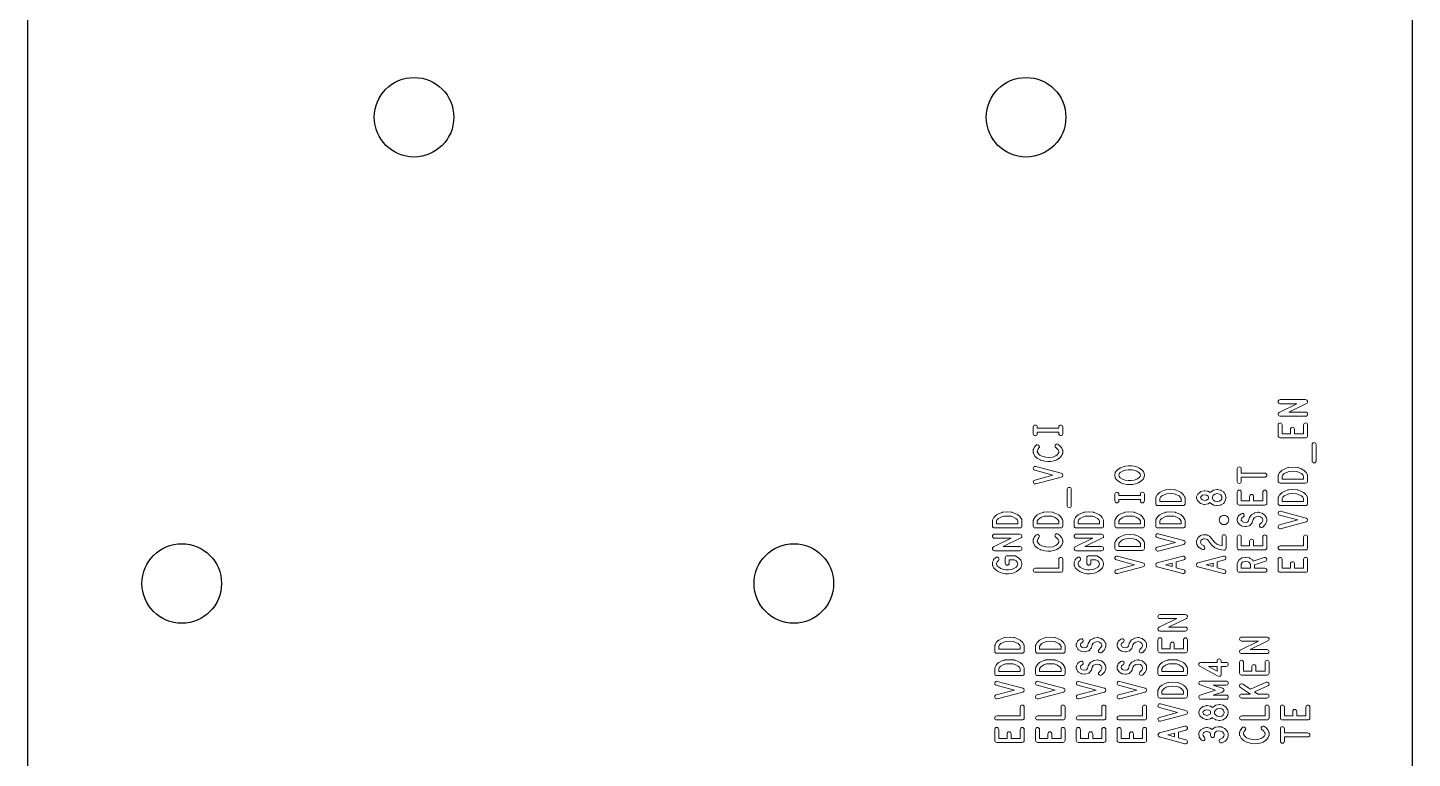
# Model space of a CAD drawing. Extents: x 4328 to 4769, y 264 to 576.
# Drawn here: x 4491 to 4525.48, y 352.28 to 370.47 of the extents above; entities that cross this region are included whole.
import ezdxf

# ---------------------------------------------------------------- set-up
doc = ezdxf.new("R2010")
doc.units = 0
doc.layers.get('0').update_dxf_attribs({"lineweight": 5})
doc.layers.add('gbr-outline-dxf_layer1', color=2, linetype='Continuous')

msp = doc.modelspace()

# ---------------------------------------------------------------- linework, layer by layer
for p, q in [((4522.402, 360.899), (4522.844, 361.115)), ((4515.29, 357.551), (4515.732, 357.767)), ((4517.322, 357.551), (4517.764, 357.767)), ((4519.333, 357.099), (4519.502, 357.144)), ((4519.502, 357.054), (4519.333, 357.099)), ((4519.502, 357.144), (4519.502, 357.054)), ((4520.349, 357.099), (4520.518, 357.144)), ((4520.518, 357.054), (4520.349, 357.099)), ((4520.518, 357.144), (4520.518, 357.054)), ((4519.411, 355.549), (4519.852, 355.765)), ((4521.443, 354.991), (4521.884, 355.207)), ((4520.616, 354.454), (4520.406, 354.57)), ((4521.547, 353.939), (4521.882, 354.084)), ((4519.389, 352.865), (4519.558, 352.91)), ((4519.558, 352.82), (4519.389, 352.865)), ((4519.558, 352.91), (4519.558, 352.82))]:
    msp.add_line(p, q)
at = {"linetype": 'Continuous'}
for points in [[(4522.844, 361.115, 0.795533), (4522.822, 361.21), (4522.187, 361.21, 1), (4522.187, 361.11), (4522.606, 361.11)], [(4522.606, 361.11), (4522.165, 360.894, 0.795533), (4522.187, 360.799), (4522.822, 360.799, 1), (4522.822, 360.899), (4522.402, 360.899)], [(4516.739, 359.282, 0.768519), (4516.739, 359.379), (4516.104, 359.548, 1), (4516.078, 359.452), (4516.532, 359.331)], [(4516.532, 359.331), (4516.078, 359.21, 1), (4516.104, 359.113), (4516.739, 359.282)], [(4522.835, 358.167, 0.768519), (4522.835, 358.263), (4522.2, 358.432, 1), (4522.174, 358.336), (4522.628, 358.215)], [(4522.628, 358.215), (4522.174, 358.094, 1), (4522.2, 357.997), (4522.835, 358.167)], [(4515.732, 357.767, 0.795533), (4515.71, 357.862), (4515.075, 357.862, 1), (4515.075, 357.762), (4515.494, 357.762)], [(4517.764, 357.767, 0.795533), (4517.742, 357.862), (4517.107, 357.862, 1), (4517.107, 357.762), (4517.526, 357.762)], [(4519.787, 357.609, 0.768519), (4519.787, 357.705), (4519.152, 357.874, 1), (4519.126, 357.778), (4519.58, 357.657)], [(4515.494, 357.762), (4515.053, 357.546, 0.795533), (4515.075, 357.451), (4515.71, 357.451, 1), (4515.71, 357.551), (4515.29, 357.551)], [(4517.526, 357.762), (4517.085, 357.546, 0.795533), (4517.107, 357.451), (4517.742, 357.451, 1), (4517.742, 357.551), (4517.322, 357.551)], [(4519.58, 357.657), (4519.126, 357.536, 1), (4519.152, 357.439), (4519.787, 357.609)], [(4518.771, 357.05, 0.768519), (4518.771, 357.147), (4518.136, 357.316, 1), (4518.11, 357.22), (4518.564, 357.099)], [(4518.564, 357.099), (4518.11, 356.978, 1), (4518.136, 356.881), (4518.771, 357.05)], [(4519.852, 355.765, 0.795533), (4519.83, 355.86), (4519.195, 355.86, 1), (4519.195, 355.76), (4519.615, 355.76)], [(4519.615, 355.76), (4519.173, 355.544, 0.795533), (4519.195, 355.449), (4519.83, 355.449, 1), (4519.83, 355.549), (4519.411, 355.549)], [(4521.884, 355.207, 0.795533), (4521.862, 355.302), (4521.227, 355.302, 1), (4521.227, 355.202), (4521.647, 355.202)], [(4521.647, 355.202), (4521.205, 354.986, 0.795533), (4521.227, 354.891), (4521.862, 354.891, 1), (4521.862, 354.991), (4521.443, 354.991)], [(4515.779, 353.932, 0.768519), (4515.779, 354.029), (4515.144, 354.198, 1), (4515.118, 354.102), (4515.572, 353.981)], [(4516.795, 353.932, 0.768519), (4516.795, 354.029), (4516.16, 354.198, 1), (4516.134, 354.102), (4516.588, 353.981)], [(4517.811, 353.932, 0.768519), (4517.811, 354.029), (4517.176, 354.198, 1), (4517.15, 354.102), (4517.604, 353.981)], [(4518.827, 353.932, 0.768519), (4518.827, 354.029), (4518.192, 354.198, 1), (4518.166, 354.102), (4518.62, 353.981)], [(4520.52, 354.107), (4520.846, 354.107, 1), (4520.846, 354.207), (4520.211, 354.207, 0.852873), (4520.196, 354.109), (4520.582, 353.981)], [(4520.52, 353.855), (4520.756, 353.933, 0.721206), (4520.756, 354.028), (4520.52, 354.107)], [(4521.882, 354.084, 1), (4521.842, 354.175), (4521.447, 354.005), (4521.255, 354.131, 1), (4521.2, 354.047), (4521.4, 353.916, 0.161573), (4521.426, 353.899), (4521.451, 353.882)], [(4515.572, 353.981), (4515.118, 353.86, 1), (4515.144, 353.763), (4515.779, 353.932)], [(4516.588, 353.981), (4516.134, 353.86, 1), (4516.16, 353.763), (4516.795, 353.932)], [(4517.604, 353.981), (4517.15, 353.86, 1), (4517.176, 353.763), (4517.811, 353.932)], [(4518.62, 353.981), (4518.166, 353.86, 1), (4518.192, 353.763), (4518.827, 353.932)], [(4520.582, 353.981), (4520.196, 353.852, 0.85286), (4520.211, 353.755), (4520.846, 353.755)], [(4520.846, 353.755, 1), (4520.846, 353.855), (4520.52, 353.855)], [(4521.451, 353.882), (4521.227, 353.882, 1), (4521.227, 353.782), (4521.862, 353.782, 1), (4521.862, 353.882), (4521.634, 353.882), (4521.547, 353.939)], [(4519.843, 353.374, 0.768519), (4519.843, 353.471), (4519.208, 353.64, 1), (4519.182, 353.544), (4519.636, 353.423)], [(4519.636, 353.423), (4519.182, 353.302, 1), (4519.208, 353.205), (4519.843, 353.374)]]:
    msp.add_lwpolyline(points, format="xyb", dxfattribs=at)
for points in [[(4522.872, 360.311), (4522.872, 360.582, 1), (4522.772, 360.582), (4522.772, 360.361), (4522.544, 360.361), (4522.544, 360.474, 1), (4522.444, 360.474), (4522.444, 360.361), (4522.237, 360.361), (4522.237, 360.582, 1), (4522.137, 360.582), (4522.137, 360.311, 0.414253), (4522.187, 360.261), (4522.822, 360.261, 0.414253)], [(4516.776, 360.365), (4516.776, 360.528, 1), (4516.676, 360.528), (4516.676, 360.497), (4516.141, 360.497), (4516.141, 360.528, 1), (4516.041, 360.528), (4516.041, 360.365, 1), (4516.141, 360.365), (4516.141, 360.397), (4516.676, 360.397), (4516.676, 360.365, 1)], [(4516.776, 359.889), (4516.776, 359.936, 0.106209), (4516.771, 359.957), (4516.75, 360.004, 0.062311), (4516.744, 360.014), (4516.713, 360.055, 0.061207), (4516.704, 360.063), (4516.662, 360.097, 1), (4516.599, 360.019), (4516.637, 359.989), (4516.662, 359.958), (4516.676, 359.926, -0.209863), (4516.662, 359.869, -0.195112), (4516.524, 359.782), (4516.438, 359.77), (4516.353, 359.776), (4516.257, 359.8), (4516.204, 359.828, -0.136858), (4516.141, 359.908, -0.23321), (4516.183, 360.007, 1), (4516.104, 360.068), (4516.073, 360.028, 0.062321), (4516.066, 360.017), (4516.045, 359.97, 0.106207), (4516.041, 359.95), (4516.041, 359.896, 0.121534), (4516.047, 359.872), (4516.078, 359.812, 0.090958), (4516.089, 359.797), (4516.142, 359.75, 0.063199), (4516.152, 359.743), (4516.215, 359.709, 0.06085), (4516.227, 359.705), (4516.332, 359.678, 0.1461), (4516.626, 359.711), (4516.689, 359.752, 0.068774), (4516.7, 359.761), (4516.742, 359.808, 0.079672), (4516.75, 359.821), (4516.771, 359.868, 0.105796)], [(4523.083, 359.686), (4523.083, 360.092, 1), (4522.983, 360.092), (4522.983, 359.686, 1)], [(4518.807, 359.321, 0.098824), (4518.807, 359.341), (4518.796, 359.394, 0.135678), (4518.785, 359.418), (4518.742, 359.465, 0.159262), (4518.484, 359.564, 0.131675), (4518.212, 359.515), (4518.149, 359.475, 0.071448), (4518.138, 359.465), (4518.096, 359.418, 0.135721), (4518.084, 359.394), (4518.074, 359.34, 0.097777), (4518.074, 359.321), (4518.084, 359.267, 0.135833), (4518.096, 359.243), (4518.138, 359.196, 0.07034), (4518.149, 359.187), (4518.212, 359.147, 0.056896), (4518.222, 359.142), (4518.296, 359.115, 0.124079), (4518.585, 359.115), (4518.659, 359.142, 0.056926), (4518.669, 359.147), (4518.732, 359.187, 0.070283), (4518.742, 359.196), (4518.784, 359.243, 0.135885), (4518.796, 359.267)], [(4518.707, 359.331), (4518.701, 359.3), (4518.672, 359.268), (4518.619, 359.234), (4518.555, 359.21), (4518.479, 359.198), (4518.402, 359.198), (4518.326, 359.21), (4518.261, 359.234), (4518.208, 359.268), (4518.18, 359.3), (4518.174, 359.331), (4518.18, 359.362), (4518.208, 359.394), (4518.261, 359.428), (4518.326, 359.451), (4518.402, 359.464, -0.129056), (4518.619, 359.428), (4518.672, 359.394), (4518.701, 359.362)], [(4521.806, 359.281, 1), (4521.806, 359.381), (4521.221, 359.381), (4521.221, 359.486, 1), (4521.121, 359.486), (4521.121, 359.175, 1), (4521.221, 359.175), (4521.221, 359.281)], [(4522.872, 359.182), (4522.872, 359.317, 0.134272), (4522.865, 359.343), (4522.833, 359.397, 0.071341), (4522.824, 359.408), (4522.783, 359.448, 0.071541), (4522.771, 359.456), (4522.701, 359.493), (4522.628, 359.52, 0.073533), (4522.613, 359.523), (4522.501, 359.529), (4522.395, 359.523, 0.07356), (4522.381, 359.52), (4522.301, 359.49), (4522.237, 359.456, 0.071537), (4522.226, 359.448), (4522.184, 359.408, 0.071305), (4522.175, 359.397), (4522.144, 359.343, 0.134272), (4522.137, 359.317), (4522.137, 359.182, 0.414253), (4522.187, 359.132), (4522.822, 359.132, 0.414253)], [(4516.987, 358.57), (4516.987, 358.976, 1), (4516.887, 358.976), (4516.887, 358.57, 1)], [(4518.808, 358.692), (4518.808, 358.854, 1), (4518.708, 358.854), (4518.708, 358.823), (4518.173, 358.823), (4518.173, 358.854, 1), (4518.073, 358.854), (4518.073, 358.692, 1), (4518.173, 358.692), (4518.173, 358.723), (4518.708, 358.723), (4518.708, 358.692, 1)], [(4519.824, 358.624), (4519.824, 358.759, 0.134272), (4519.817, 358.785), (4519.785, 358.839, 0.071341), (4519.776, 358.85), (4519.735, 358.89, 0.071541), (4519.723, 358.898), (4519.653, 358.935), (4519.58, 358.962, 0.072916), (4519.565, 358.965), (4519.453, 358.972), (4519.347, 358.965, 0.072898), (4519.333, 358.962), (4519.253, 358.932), (4519.189, 358.898, 0.071537), (4519.178, 358.89), (4519.136, 358.85, 0.071305), (4519.127, 358.839), (4519.096, 358.785, 0.134272), (4519.089, 358.759), (4519.089, 358.624, 0.414253), (4519.139, 358.574), (4519.774, 358.574, 0.414253)], [(4520.839, 358.784), (4520.828, 358.831, 0.078521), (4520.822, 358.846), (4520.791, 358.9, 0.118957), (4520.774, 358.916), (4520.722, 358.95, 0.098588), (4520.704, 358.957), (4520.629, 358.971, 0.094194), (4520.611, 358.971), (4520.537, 358.957, 0.097678), (4520.519, 358.95), (4520.456, 358.91, 0.089122), (4520.443, 358.898), (4520.404, 358.923, 0.0995), (4520.386, 358.93), (4520.312, 358.944, 0.115082), (4520.29, 358.943), (4520.216, 358.922, 0.117549), (4520.195, 358.911), (4520.143, 358.864, 0.119093), (4520.129, 358.845), (4520.108, 358.791, 0.188033), (4520.108, 358.755), (4520.129, 358.7, 0.12006), (4520.143, 358.681), (4520.195, 358.634, 0.117739), (4520.216, 358.623), (4520.29, 358.603, 0.115066), (4520.312, 358.602), (4520.386, 358.615, 0.099481), (4520.404, 358.622), (4520.443, 358.647, 0.08869), (4520.456, 358.636), (4520.52, 358.595, 0.097321), (4520.538, 358.588), (4520.611, 358.575, 0.093159), (4520.63, 358.575), (4520.703, 358.588, 0.098809), (4520.721, 358.595), (4520.774, 358.629, 0.118959), (4520.791, 358.646), (4520.828, 358.715), (4520.839, 358.761, 0.112592)], [(4521.856, 358.638), (4521.856, 358.908, 1), (4521.756, 358.908), (4521.756, 358.688), (4521.528, 358.688), (4521.528, 358.8, 1), (4521.428, 358.8), (4521.428, 358.688), (4521.221, 358.688), (4521.221, 358.908, 1), (4521.121, 358.908), (4521.121, 358.638, 0.414253), (4521.171, 358.588), (4521.806, 358.588, 0.414253)], [(4522.872, 358.624), (4522.872, 358.759, 0.134272), (4522.865, 358.785), (4522.833, 358.839, 0.071341), (4522.824, 358.85), (4522.783, 358.89, 0.071541), (4522.771, 358.898), (4522.701, 358.935), (4522.628, 358.962, 0.072916), (4522.613, 358.965), (4522.501, 358.972), (4522.395, 358.965, 0.072898), (4522.381, 358.962), (4522.301, 358.932), (4522.237, 358.898, 0.071537), (4522.226, 358.89), (4522.184, 358.85, 0.071305), (4522.175, 358.839), (4522.144, 358.785, 0.134272), (4522.137, 358.759), (4522.137, 358.624, 0.414253), (4522.187, 358.574), (4522.822, 358.574, 0.414253)], [(4520.401, 358.751), (4520.392, 358.733), (4520.358, 358.712), (4520.305, 358.702), (4520.253, 358.716, -0.19943), (4520.208, 358.773), (4520.218, 358.797), (4520.254, 358.829), (4520.305, 358.843), (4520.358, 358.834), (4520.392, 358.812), (4520.401, 358.794)], [(4515.76, 358.066), (4515.76, 358.201, 0.134272), (4515.753, 358.226), (4515.721, 358.281, 0.071341), (4515.712, 358.292), (4515.671, 358.332, 0.070583), (4515.659, 358.34), (4515.589, 358.377), (4515.515, 358.404, 0.072058), (4515.501, 358.407), (4515.389, 358.414), (4515.283, 358.407, 0.072043), (4515.269, 358.404), (4515.189, 358.374), (4515.125, 358.34, 0.070601), (4515.114, 358.332), (4515.072, 358.292, 0.071305), (4515.063, 358.281), (4515.032, 358.226, 0.134272), (4515.025, 358.201), (4515.025, 358.066, 0.414253), (4515.075, 358.016), (4515.71, 358.016, 0.414253)], [(4516.776, 358.066), (4516.776, 358.201, 0.134272), (4516.769, 358.226), (4516.737, 358.281, 0.071341), (4516.728, 358.292), (4516.687, 358.332, 0.070583), (4516.675, 358.34), (4516.605, 358.377), (4516.531, 358.404, 0.072058), (4516.517, 358.407), (4516.405, 358.414), (4516.299, 358.407, 0.072043), (4516.285, 358.404), (4516.205, 358.374), (4516.141, 358.34, 0.070601), (4516.13, 358.332), (4516.088, 358.292, 0.071305), (4516.079, 358.281), (4516.048, 358.226, 0.134272), (4516.041, 358.201), (4516.041, 358.066, 0.414253), (4516.091, 358.016), (4516.726, 358.016, 0.414253)], [(4517.792, 358.066), (4517.792, 358.201, 0.134272), (4517.785, 358.226), (4517.753, 358.281, 0.071341), (4517.744, 358.292), (4517.703, 358.332, 0.070583), (4517.691, 358.34), (4517.621, 358.377), (4517.547, 358.404, 0.072058), (4517.533, 358.407), (4517.421, 358.414), (4517.315, 358.407, 0.072043), (4517.301, 358.404), (4517.221, 358.374), (4517.157, 358.34, 0.070601), (4517.146, 358.332), (4517.104, 358.292, 0.071305), (4517.095, 358.281), (4517.064, 358.226, 0.134272), (4517.057, 358.201), (4517.057, 358.066, 0.414253), (4517.107, 358.016), (4517.742, 358.016, 0.414253)], [(4518.808, 358.066), (4518.808, 358.201, 0.134272), (4518.801, 358.226), (4518.769, 358.281, 0.071341), (4518.76, 358.292), (4518.719, 358.332, 0.070583), (4518.707, 358.34), (4518.637, 358.377), (4518.563, 358.404, 0.072058), (4518.549, 358.407), (4518.437, 358.414), (4518.331, 358.407, 0.072043), (4518.317, 358.404), (4518.237, 358.374), (4518.173, 358.34, 0.070601), (4518.162, 358.332), (4518.12, 358.292, 0.071305), (4518.111, 358.281), (4518.08, 358.226, 0.134272), (4518.073, 358.201), (4518.073, 358.066, 0.414253), (4518.123, 358.016), (4518.758, 358.016, 0.414253)], [(4519.824, 358.066), (4519.824, 358.201, 0.134272), (4519.817, 358.226), (4519.785, 358.281, 0.071341), (4519.776, 358.292), (4519.735, 358.332, 0.070583), (4519.723, 358.34), (4519.653, 358.377), (4519.579, 358.404, 0.072058), (4519.565, 358.407), (4519.453, 358.414), (4519.347, 358.407, 0.072043), (4519.333, 358.404), (4519.253, 358.374), (4519.189, 358.34, 0.070601), (4519.178, 358.332), (4519.136, 358.292, 0.071305), (4519.127, 358.281), (4519.096, 358.226, 0.134272), (4519.089, 358.201), (4519.089, 358.066, 0.414253), (4519.139, 358.016), (4519.774, 358.016, 0.414253)], [(4520.89, 358.154, 0.340349), (4520.89, 358.276), (4520.88, 358.29, 0.23343), (4520.8, 358.328), (4520.78, 358.328, 0.233786), (4520.7, 358.29), (4520.69, 358.276, 0.340357), (4520.689, 358.154), (4520.7, 358.141, 0.235152), (4520.779, 358.101), (4520.8, 358.101, 0.235152), (4520.88, 358.141)], [(4521.856, 358.188), (4521.856, 358.242, 0.134272), (4521.849, 358.267), (4521.817, 358.321, 0.097697), (4521.805, 358.336), (4521.752, 358.376, 0.098991), (4521.734, 358.385), (4521.66, 358.405, 0.113808), (4521.638, 358.406), (4521.564, 358.393, 0.079972), (4521.549, 358.388), (4521.486, 358.354, 0.121215), (4521.468, 358.338), (4521.426, 358.277, 0.088675), (4521.419, 358.261), (4521.401, 358.192), (4521.376, 358.164), (4521.327, 358.151), (4521.274, 358.161, -0.175307), (4521.221, 358.21), (4521.221, 358.231), (4521.232, 358.257), (4521.275, 358.29, 1), (4521.215, 358.37), (4521.161, 358.329, 0.127744), (4521.146, 358.309), (4521.125, 358.262, 0.105796), (4521.121, 358.242), (4521.121, 358.195, 0.148716), (4521.129, 358.167), (4521.161, 358.119, 0.104085), (4521.176, 358.105), (4521.228, 358.071, 0.099513), (4521.247, 358.064), (4521.32, 358.051, 0.11382), (4521.343, 358.052), (4521.417, 358.072, 0.14618), (4521.441, 358.087), (4521.483, 358.134, 0.119668), (4521.494, 358.155), (4521.513, 358.227), (4521.544, 358.271), (4521.59, 358.296), (4521.645, 358.306), (4521.699, 358.291), (4521.736, 358.262), (4521.756, 358.228), (4521.756, 358.2), (4521.733, 358.156), (4521.685, 358.108, 1), (4521.757, 358.038), (4521.81, 358.092, 0.074385), (4521.818, 358.104), (4521.85, 358.164, 0.121573)], [(4516.776, 357.657), (4516.776, 357.704, 0.10578), (4516.771, 357.725), (4516.75, 357.772, 0.062763), (4516.744, 357.783), (4516.713, 357.823, 0.061207), (4516.704, 357.831), (4516.662, 357.865, 1), (4516.599, 357.787), (4516.637, 357.757), (4516.662, 357.726), (4516.676, 357.693, -0.208957), (4516.662, 357.637, -0.195125), (4516.524, 357.55), (4516.438, 357.538), (4516.353, 357.544), (4516.257, 357.568), (4516.204, 357.597, -0.13637), (4516.141, 357.676, -0.233433), (4516.183, 357.775, 1), (4516.104, 357.836), (4516.073, 357.796, 0.062321), (4516.066, 357.785), (4516.045, 357.738, 0.106207), (4516.041, 357.718), (4516.041, 357.664, 0.122904), (4516.047, 357.64), (4516.078, 357.58, 0.091713), (4516.089, 357.565), (4516.142, 357.518, 0.063199), (4516.152, 357.511), (4516.215, 357.477, 0.061962), (4516.227, 357.473), (4516.332, 357.446, 0.145316), (4516.626, 357.479), (4516.689, 357.52, 0.068774), (4516.7, 357.529), (4516.742, 357.576, 0.079672), (4516.75, 357.589), (4516.771, 357.636, 0.105796)], [(4518.808, 357.508), (4518.808, 357.643, 0.134869), (4518.801, 357.668), (4518.769, 357.723, 0.07244), (4518.76, 357.734), (4518.719, 357.774, 0.071541), (4518.707, 357.782), (4518.637, 357.819), (4518.563, 357.846, 0.07166), (4518.549, 357.849), (4518.437, 357.856), (4518.331, 357.849, 0.071695), (4518.317, 357.846), (4518.237, 357.816), (4518.173, 357.782, 0.071542), (4518.162, 357.774), (4518.12, 357.734, 0.072433), (4518.111, 357.723), (4518.08, 357.668, 0.134869), (4518.073, 357.643), (4518.073, 357.508, 0.414253), (4518.123, 357.458), (4518.758, 357.458, 0.414253)], [(4520.84, 357.515), (4520.84, 357.799, 1), (4520.74, 357.799), (4520.74, 357.572), (4520.707, 357.577), (4520.614, 357.613), (4520.551, 357.665), (4520.448, 357.796, 0.109267), (4520.432, 357.81), (4520.379, 357.837, 0.093888), (4520.361, 357.842), (4520.298, 357.849, 0.08027), (4520.282, 357.848), (4520.219, 357.834, 0.130669), (4520.196, 357.823), (4520.143, 357.775, 0.137424), (4520.128, 357.753), (4520.107, 357.685, 0.126063), (4520.106, 357.661), (4520.116, 357.607, 0.101655), (4520.124, 357.588), (4520.156, 357.541, 0.105231), (4520.171, 357.527), (4520.234, 357.486, 1), (4520.288, 357.57), (4520.233, 357.605), (4520.213, 357.636), (4520.206, 357.668), (4520.22, 357.71), (4520.252, 357.739, -0.25433), (4520.376, 357.726), (4520.475, 357.599, 0.056453), (4520.483, 357.591), (4520.557, 357.531, 0.08255), (4520.571, 357.522), (4520.677, 357.482, 0.057626), (4520.688, 357.479), (4520.783, 357.465, 0.457748)], [(4521.856, 357.521), (4521.856, 357.792, 1), (4521.756, 357.792), (4521.756, 357.571), (4521.528, 357.571), (4521.528, 357.684, 1), (4521.428, 357.684), (4521.428, 357.571), (4521.221, 357.571), (4521.221, 357.792, 1), (4521.121, 357.792), (4521.121, 357.521, 0.414253), (4521.171, 357.471), (4521.806, 357.471, 0.414253)], [(4522.872, 357.521), (4522.872, 357.792, 1), (4522.772, 357.792), (4522.772, 357.571), (4522.187, 357.571, 1), (4522.187, 357.471), (4522.822, 357.471, 0.414253)], [(4515.758, 357.134), (4515.737, 357.201, 0.108929), (4515.726, 357.22), (4515.684, 357.267, 0.070893), (4515.673, 357.277), (4515.61, 357.317, 0.144983), (4515.583, 357.325), (4515.392, 357.325, 0.414253), (4515.342, 357.275), (4515.342, 357.139, 1), (4515.442, 357.139), (4515.442, 357.225), (4515.568, 357.225), (4515.614, 357.196), (4515.644, 357.161), (4515.657, 357.119), (4515.644, 357.077), (4515.614, 357.043), (4515.561, 357.009), (4515.496, 356.985), (4515.42, 356.973), (4515.355, 356.973), (4515.3, 356.985), (4515.235, 357.009), (4515.18, 357.044), (4515.146, 357.076), (4515.125, 357.112), (4515.125, 357.137), (4515.138, 357.172), (4515.173, 357.205, 1), (4515.104, 357.277), (4515.061, 357.237, 0.111189), (4515.049, 357.218), (4515.028, 357.164, 0.093421), (4515.025, 357.146), (4515.025, 357.099, 0.134272), (4515.032, 357.073), (4515.063, 357.019, 0.071341), (4515.072, 357.008, 0.152383), (4515.276, 356.888), (4515.339, 356.874, 0.054768), (4515.35, 356.873), (4515.424, 356.873, 0.15991), (4515.684, 356.971), (4515.726, 357.018, 0.109263), (4515.737, 357.037), (4515.757, 357.104, 0.154068)], [(4516.776, 356.963), (4516.776, 357.234, 1), (4516.676, 357.234), (4516.676, 357.013), (4516.091, 357.013, 1), (4516.091, 356.913), (4516.726, 356.913, 0.414253)], [(4517.79, 357.134), (4517.769, 357.201, 0.108929), (4517.758, 357.22), (4517.716, 357.267, 0.070893), (4517.705, 357.277), (4517.642, 357.317, 0.144983), (4517.615, 357.325), (4517.424, 357.325, 0.414253), (4517.374, 357.275), (4517.374, 357.139, 1), (4517.474, 357.139), (4517.474, 357.225), (4517.6, 357.225), (4517.646, 357.196), (4517.676, 357.161), (4517.689, 357.119), (4517.676, 357.077), (4517.646, 357.043), (4517.593, 357.009), (4517.528, 356.985), (4517.452, 356.973), (4517.387, 356.973), (4517.332, 356.985), (4517.267, 357.009), (4517.212, 357.044), (4517.178, 357.076), (4517.157, 357.112), (4517.157, 357.137), (4517.17, 357.172), (4517.205, 357.205, 1), (4517.136, 357.277), (4517.093, 357.237, 0.111189), (4517.081, 357.218), (4517.06, 357.164, 0.093421), (4517.057, 357.146), (4517.057, 357.099, 0.134272), (4517.064, 357.073), (4517.095, 357.019, 0.071341), (4517.104, 357.008, 0.152383), (4517.308, 356.888), (4517.371, 356.874, 0.054768), (4517.382, 356.873), (4517.456, 356.873, 0.15991), (4517.716, 356.971), (4517.758, 357.018, 0.109263), (4517.769, 357.037), (4517.789, 357.104, 0.154068)], [(4519.787, 356.978), (4519.602, 357.027), (4519.602, 357.17), (4519.787, 357.22, 1), (4519.761, 357.316), (4519.126, 357.147, 0.768519), (4519.126, 357.05), (4519.761, 356.881, 1)], [(4520.803, 356.978), (4520.618, 357.027), (4520.618, 357.17), (4520.803, 357.22, 1), (4520.777, 357.316), (4520.142, 357.147, 0.768519), (4520.142, 357.05), (4520.777, 356.881, 1)], [(4521.822, 357.187, 1), (4521.79, 357.282), (4521.519, 357.192), (4521.509, 357.208, 0.084989), (4521.497, 357.22), (4521.445, 357.26, 0.124901), (4521.422, 357.27), (4521.338, 357.284, 0.080726), (4521.322, 357.284), (4521.237, 357.27, 0.130487), (4521.214, 357.26), (4521.171, 357.226, 0.0938), (4521.159, 357.212), (4521.128, 357.158, 0.134272), (4521.121, 357.132), (4521.121, 356.963, 0.414253), (4521.171, 356.913), (4521.806, 356.913, 1), (4521.806, 357.013), (4521.549, 357.013), (4521.549, 357.096)], [(4521.449, 357.013), (4521.221, 357.013), (4521.221, 357.119), (4521.241, 357.153), (4521.266, 357.173), (4521.33, 357.184), (4521.394, 357.173, -0.171457), (4521.449, 357.117)], [(4522.872, 356.963), (4522.872, 357.234, 1), (4522.772, 357.234), (4522.772, 357.013), (4522.544, 357.013), (4522.544, 357.126, 1), (4522.444, 357.126), (4522.444, 357.013), (4522.237, 357.013), (4522.237, 357.234, 1), (4522.137, 357.234), (4522.137, 356.963, 0.414253), (4522.187, 356.913), (4522.822, 356.913, 0.414253)], [(4515.816, 354.948), (4515.816, 355.083, 0.134272), (4515.809, 355.108), (4515.778, 355.162, 0.071341), (4515.769, 355.174), (4515.727, 355.214, 0.070583), (4515.716, 355.222), (4515.646, 355.259), (4515.571, 355.286, 0.073019), (4515.557, 355.289), (4515.445, 355.295), (4515.34, 355.289, 0.073326), (4515.326, 355.286), (4515.245, 355.256), (4515.181, 355.222, 0.070989), (4515.17, 355.214), (4515.128, 355.173, 0.070142), (4515.12, 355.162), (4515.088, 355.108, 0.134272), (4515.081, 355.083), (4515.081, 354.948, 0.414253), (4515.131, 354.898), (4515.766, 354.898, 0.414253)], [(4516.832, 354.948), (4516.832, 355.083, 0.134272), (4516.825, 355.108), (4516.794, 355.162, 0.071341), (4516.785, 355.174), (4516.743, 355.214, 0.070583), (4516.732, 355.222), (4516.662, 355.259), (4516.587, 355.286, 0.073019), (4516.573, 355.289), (4516.461, 355.295), (4516.356, 355.289, 0.073326), (4516.342, 355.286), (4516.261, 355.256), (4516.197, 355.222, 0.070989), (4516.186, 355.214), (4516.144, 355.173, 0.070142), (4516.136, 355.162), (4516.104, 355.108, 0.134272), (4516.097, 355.083), (4516.097, 354.948, 0.414253), (4516.147, 354.898), (4516.782, 354.898, 0.414253)], [(4517.848, 355.07), (4517.848, 355.124, 0.134272), (4517.841, 355.149), (4517.81, 355.203, 0.098866), (4517.797, 355.218), (4517.744, 355.258, 0.097059), (4517.727, 355.267), (4517.653, 355.287, 0.115056), (4517.63, 355.288), (4517.557, 355.275, 0.079987), (4517.542, 355.269), (4517.478, 355.236, 0.120679), (4517.461, 355.22), (4517.418, 355.159, 0.090732), (4517.411, 355.143), (4517.393, 355.074), (4517.368, 355.046), (4517.32, 355.033), (4517.266, 355.043, -0.175357), (4517.213, 355.092), (4517.213, 355.113), (4517.225, 355.139), (4517.268, 355.172, 1), (4517.207, 355.251), (4517.154, 355.211, 0.126696), (4517.138, 355.191), (4517.118, 355.144, 0.105796), (4517.113, 355.124), (4517.113, 355.077, 0.149822), (4517.122, 355.049), (4517.153, 355.001, 0.104892), (4517.168, 354.987), (4517.221, 354.953, 0.09948), (4517.239, 354.946), (4517.313, 354.933, 0.115082), (4517.335, 354.933), (4517.409, 354.954, 0.144743), (4517.433, 354.969), (4517.475, 355.016, 0.12255), (4517.487, 355.037), (4517.506, 355.109), (4517.536, 355.153), (4517.582, 355.177), (4517.637, 355.188), (4517.691, 355.173), (4517.728, 355.144), (4517.748, 355.11), (4517.748, 355.082), (4517.726, 355.038), (4517.678, 354.99, 1), (4517.749, 354.92), (4517.802, 354.974, 0.075062), (4517.811, 354.986), (4517.842, 355.046, 0.121573)], [(4518.864, 355.07), (4518.864, 355.124, 0.134272), (4518.857, 355.149), (4518.826, 355.203, 0.098866), (4518.813, 355.218), (4518.76, 355.258, 0.097059), (4518.743, 355.267), (4518.669, 355.287, 0.115056), (4518.646, 355.288), (4518.573, 355.275, 0.079987), (4518.558, 355.269), (4518.494, 355.236, 0.120679), (4518.477, 355.22), (4518.434, 355.159, 0.090732), (4518.427, 355.143), (4518.409, 355.074), (4518.384, 355.046), (4518.336, 355.033), (4518.282, 355.043, -0.175357), (4518.229, 355.092), (4518.229, 355.113), (4518.241, 355.139), (4518.284, 355.172, 1), (4518.223, 355.251), (4518.17, 355.211, 0.126696), (4518.154, 355.191), (4518.134, 355.144, 0.105796), (4518.129, 355.124), (4518.129, 355.077, 0.149822), (4518.138, 355.049), (4518.169, 355.001, 0.104892), (4518.184, 354.987), (4518.237, 354.953, 0.09948), (4518.255, 354.946), (4518.329, 354.933, 0.115082), (4518.351, 354.933), (4518.425, 354.954, 0.144743), (4518.449, 354.969), (4518.491, 355.016, 0.12255), (4518.503, 355.037), (4518.522, 355.109), (4518.552, 355.153), (4518.598, 355.177), (4518.653, 355.188), (4518.707, 355.173), (4518.744, 355.144), (4518.764, 355.11), (4518.764, 355.082), (4518.742, 355.038), (4518.694, 354.99, 1), (4518.765, 354.92), (4518.818, 354.974, 0.075062), (4518.827, 354.986), (4518.858, 355.046, 0.121573)], [(4519.88, 354.961), (4519.88, 355.232, 1), (4519.78, 355.232), (4519.78, 355.011), (4519.552, 355.011), (4519.552, 355.124, 1), (4519.452, 355.124), (4519.452, 355.011), (4519.245, 355.011), (4519.245, 355.232, 1), (4519.145, 355.232), (4519.145, 354.961, 0.414253), (4519.195, 354.911), (4519.83, 354.911, 0.414253)], [(4520.846, 354.57, 1), (4520.846, 354.67), (4520.716, 354.67), (4520.716, 354.708, 1), (4520.616, 354.708), (4520.616, 354.67), (4520.211, 354.67, 0.778544), (4520.187, 354.576), (4520.642, 354.326, 0.573173), (4520.716, 354.37), (4520.716, 354.57)], [(4515.816, 354.39), (4515.816, 354.525, 0.134272), (4515.809, 354.551), (4515.778, 354.605, 0.071341), (4515.769, 354.616), (4515.727, 354.656, 0.071541), (4515.716, 354.664), (4515.646, 354.701), (4515.571, 354.728, 0.073019), (4515.557, 354.731), (4515.445, 354.737), (4515.34, 354.731, 0.073326), (4515.326, 354.728), (4515.245, 354.698), (4515.182, 354.664, 0.07198), (4515.17, 354.656), (4515.128, 354.616, 0.070142), (4515.12, 354.605), (4515.088, 354.551, 0.134272), (4515.081, 354.525), (4515.081, 354.39, 0.414253), (4515.131, 354.34), (4515.766, 354.34, 0.414253)], [(4516.832, 354.39), (4516.832, 354.525, 0.134272), (4516.825, 354.551), (4516.794, 354.605, 0.071341), (4516.785, 354.616), (4516.743, 354.656, 0.071541), (4516.732, 354.664), (4516.662, 354.701), (4516.587, 354.728, 0.073019), (4516.573, 354.731), (4516.461, 354.737), (4516.356, 354.731, 0.073326), (4516.342, 354.728), (4516.261, 354.698), (4516.198, 354.664, 0.07198), (4516.186, 354.656), (4516.144, 354.616, 0.070142), (4516.136, 354.605), (4516.104, 354.551, 0.134272), (4516.097, 354.525), (4516.097, 354.39, 0.414253), (4516.147, 354.34), (4516.782, 354.34, 0.414253)], [(4517.848, 354.512), (4517.848, 354.565, 0.134869), (4517.841, 354.591), (4517.81, 354.645, 0.100059), (4517.796, 354.66), (4517.744, 354.7, 0.097708), (4517.727, 354.709), (4517.653, 354.729, 0.115056), (4517.63, 354.73), (4517.557, 354.717, 0.079987), (4517.542, 354.711), (4517.478, 354.678, 0.120679), (4517.461, 354.662), (4517.418, 354.601, 0.090732), (4517.411, 354.585), (4517.393, 354.516), (4517.368, 354.488), (4517.32, 354.475), (4517.266, 354.485, -0.175083), (4517.213, 354.534), (4517.213, 354.555), (4517.225, 354.581), (4517.268, 354.614, 1), (4517.207, 354.693), (4517.154, 354.653, 0.126696), (4517.138, 354.633), (4517.118, 354.586, 0.105796), (4517.113, 354.566), (4517.113, 354.519, 0.150741), (4517.122, 354.491), (4517.153, 354.443, 0.103203), (4517.168, 354.429), (4517.221, 354.395, 0.09963), (4517.239, 354.388), (4517.313, 354.375, 0.113623), (4517.335, 354.375), (4517.409, 354.396, 0.144743), (4517.433, 354.411), (4517.475, 354.458, 0.12255), (4517.487, 354.479), (4517.506, 354.551), (4517.536, 354.595), (4517.582, 354.619), (4517.637, 354.629), (4517.691, 354.615), (4517.728, 354.586), (4517.748, 354.552), (4517.748, 354.524), (4517.726, 354.481), (4517.678, 354.431, 1), (4517.749, 354.362), (4517.802, 354.416, 0.075588), (4517.811, 354.428), (4517.842, 354.488, 0.122786)], [(4518.864, 354.512), (4518.864, 354.565, 0.134869), (4518.857, 354.591), (4518.826, 354.645, 0.100059), (4518.812, 354.66), (4518.76, 354.7, 0.097708), (4518.743, 354.709), (4518.669, 354.729, 0.115056), (4518.646, 354.73), (4518.573, 354.717, 0.079987), (4518.558, 354.711), (4518.494, 354.678, 0.120679), (4518.477, 354.662), (4518.434, 354.601, 0.090732), (4518.427, 354.585), (4518.409, 354.516), (4518.384, 354.488), (4518.336, 354.475), (4518.282, 354.485, -0.175083), (4518.229, 354.534), (4518.229, 354.555), (4518.241, 354.581), (4518.284, 354.614, 1), (4518.223, 354.693), (4518.17, 354.653, 0.126696), (4518.154, 354.633), (4518.134, 354.586, 0.105796), (4518.129, 354.566), (4518.129, 354.519, 0.150741), (4518.138, 354.491), (4518.169, 354.443, 0.103203), (4518.184, 354.429), (4518.237, 354.395, 0.09963), (4518.255, 354.388), (4518.329, 354.375, 0.113623), (4518.351, 354.375), (4518.425, 354.396, 0.144743), (4518.449, 354.411), (4518.491, 354.458, 0.12255), (4518.503, 354.479), (4518.522, 354.551), (4518.552, 354.595), (4518.598, 354.619), (4518.653, 354.629), (4518.707, 354.615), (4518.744, 354.586), (4518.764, 354.552), (4518.764, 354.524), (4518.742, 354.481), (4518.694, 354.431, 1), (4518.765, 354.362), (4518.818, 354.416, 0.075588), (4518.827, 354.428), (4518.858, 354.488, 0.122786)], [(4519.88, 354.39), (4519.88, 354.525, 0.134272), (4519.873, 354.551), (4519.842, 354.605, 0.071341), (4519.833, 354.616), (4519.791, 354.656, 0.071541), (4519.78, 354.664), (4519.71, 354.701), (4519.635, 354.728, 0.073019), (4519.621, 354.731), (4519.509, 354.737), (4519.404, 354.731, 0.073326), (4519.39, 354.728), (4519.309, 354.698), (4519.246, 354.664, 0.07198), (4519.234, 354.656), (4519.192, 354.616, 0.070142), (4519.184, 354.605), (4519.152, 354.551, 0.134272), (4519.145, 354.525), (4519.145, 354.39, 0.414253), (4519.195, 354.34), (4519.83, 354.34, 0.414253)], [(4521.912, 354.403), (4521.912, 354.674, 1), (4521.812, 354.674), (4521.812, 354.453), (4521.584, 354.453), (4521.584, 354.566, 1), (4521.484, 354.566), (4521.484, 354.453), (4521.277, 354.453), (4521.277, 354.674, 1), (4521.177, 354.674), (4521.177, 354.403, 0.414253), (4521.227, 354.353), (4521.862, 354.353, 0.414253)], [(4519.88, 353.832), (4519.88, 353.967, 0.134272), (4519.873, 353.993), (4519.842, 354.047, 0.071341), (4519.833, 354.058), (4519.791, 354.098, 0.071541), (4519.78, 354.106), (4519.71, 354.143), (4519.635, 354.17, 0.073019), (4519.621, 354.173), (4519.509, 354.179), (4519.404, 354.173, 0.073326), (4519.39, 354.17), (4519.309, 354.14), (4519.246, 354.106, 0.07198), (4519.234, 354.098), (4519.192, 354.058, 0.070142), (4519.184, 354.047), (4519.152, 353.993, 0.134272), (4519.145, 353.967), (4519.145, 353.832, 0.414253), (4519.195, 353.782), (4519.83, 353.782, 0.414253)], [(4515.816, 353.288), (4515.816, 353.558, 1), (4515.716, 353.558), (4515.716, 353.338), (4515.131, 353.338, 1), (4515.131, 353.238), (4515.766, 353.238, 0.414253)], [(4516.832, 353.288), (4516.832, 353.558, 1), (4516.732, 353.558), (4516.732, 353.338), (4516.147, 353.338, 1), (4516.147, 353.238), (4516.782, 353.238, 0.414253)], [(4517.848, 353.288), (4517.848, 353.558, 1), (4517.748, 353.558), (4517.748, 353.338), (4517.163, 353.338, 1), (4517.163, 353.238), (4517.798, 353.238, 0.414253)], [(4518.864, 353.288), (4518.864, 353.558, 1), (4518.764, 353.558), (4518.764, 353.338), (4518.179, 353.338, 1), (4518.179, 353.238), (4518.814, 353.238, 0.414253)], [(4520.895, 353.434), (4520.884, 353.481, 0.078521), (4520.879, 353.496), (4520.847, 353.55, 0.118957), (4520.831, 353.566), (4520.778, 353.6, 0.099513), (4520.76, 353.607), (4520.686, 353.621, 0.090166), (4520.668, 353.621), (4520.594, 353.607, 0.098296), (4520.576, 353.6), (4520.512, 353.56, 0.087733), (4520.5, 353.548), (4520.461, 353.573, 0.098571), (4520.443, 353.58), (4520.368, 353.594, 0.115031), (4520.346, 353.593), (4520.272, 353.572, 0.117918), (4520.252, 353.561), (4520.199, 353.514, 0.11865), (4520.186, 353.495), (4520.165, 353.441, 0.188033), (4520.165, 353.405), (4520.186, 353.35, 0.119034), (4520.199, 353.331), (4520.252, 353.284, 0.116829), (4520.272, 353.273), (4520.346, 353.253, 0.11403), (4520.368, 353.252), (4520.442, 353.265, 0.099239), (4520.461, 353.272), (4520.5, 353.297, 0.088223), (4520.512, 353.286), (4520.576, 353.245, 0.097956), (4520.594, 353.238), (4520.668, 353.225, 0.091829), (4520.686, 353.225), (4520.76, 353.238, 0.098809), (4520.778, 353.245), (4520.831, 353.279, 0.118939), (4520.847, 353.296), (4520.884, 353.365), (4520.895, 353.411, 0.112592)], [(4520.457, 353.401), (4520.448, 353.383), (4520.415, 353.362), (4520.362, 353.352), (4520.31, 353.366, -0.199588), (4520.265, 353.423), (4520.275, 353.448), (4520.31, 353.479), (4520.361, 353.493), (4520.415, 353.483), (4520.448, 353.462), (4520.457, 353.444)], [(4521.912, 353.288), (4521.912, 353.558, 1), (4521.812, 353.558), (4521.812, 353.338), (4521.227, 353.338, 1), (4521.227, 353.238), (4521.862, 353.238, 0.414253)], [(4522.928, 353.288), (4522.928, 353.558, 1), (4522.828, 353.558), (4522.828, 353.338), (4522.6, 353.338), (4522.6, 353.45, 1), (4522.5, 353.45), (4522.5, 353.338), (4522.293, 353.338), (4522.293, 353.558, 1), (4522.193, 353.558), (4522.193, 353.288, 0.414253), (4522.243, 353.238), (4522.878, 353.238, 0.414253)], [(4515.816, 352.729), (4515.816, 353, 1), (4515.716, 353), (4515.716, 352.779), (4515.488, 352.779), (4515.488, 352.892, 1), (4515.388, 352.892), (4515.388, 352.779), (4515.181, 352.779), (4515.181, 353, 1), (4515.081, 353), (4515.081, 352.729, 0.414253), (4515.131, 352.679), (4515.766, 352.679, 0.414253)], [(4516.832, 352.729), (4516.832, 353, 1), (4516.732, 353), (4516.732, 352.779), (4516.504, 352.779), (4516.504, 352.892, 1), (4516.404, 352.892), (4516.404, 352.779), (4516.197, 352.779), (4516.197, 353, 1), (4516.097, 353), (4516.097, 352.729, 0.414253), (4516.147, 352.679), (4516.782, 352.679, 0.414253)], [(4517.848, 352.729), (4517.848, 353, 1), (4517.748, 353), (4517.748, 352.779), (4517.52, 352.779), (4517.52, 352.892, 1), (4517.42, 352.892), (4517.42, 352.779), (4517.213, 352.779), (4517.213, 353, 1), (4517.113, 353), (4517.113, 352.729, 0.414253), (4517.163, 352.679), (4517.798, 352.679, 0.414253)], [(4518.864, 352.729), (4518.864, 353, 1), (4518.764, 353), (4518.764, 352.779), (4518.536, 352.779), (4518.536, 352.892, 1), (4518.436, 352.892), (4518.436, 352.779), (4518.229, 352.779), (4518.229, 353, 1), (4518.129, 353), (4518.129, 352.729, 0.414253), (4518.179, 352.679), (4518.814, 352.679, 0.414253)], [(4519.843, 352.744), (4519.658, 352.793), (4519.658, 352.936), (4519.843, 352.986, 1), (4519.817, 353.082), (4519.183, 352.913, 0.769766), (4519.182, 352.817), (4519.817, 352.647, 1)], [(4520.895, 352.863, 0.094136), (4520.895, 352.881), (4520.885, 352.935, 0.145971), (4520.871, 352.961), (4520.819, 353.014, 0.078356), (4520.806, 353.024), (4520.743, 353.058, 0.097968), (4520.724, 353.063), (4520.661, 353.07, 0.073226), (4520.646, 353.069), (4520.573, 353.056, 0.140224), (4520.548, 353.044), (4520.497, 352.998), (4520.45, 353.029, 0.091407), (4520.433, 353.035), (4520.37, 353.049, 0.104961), (4520.349, 353.049), (4520.286, 353.035, 0.091383), (4520.269, 353.029), (4520.216, 352.995, 0.132244), (4520.199, 352.976), (4520.167, 352.915, 0.165167), (4520.162, 352.883), (4520.172, 352.823, 0.111877), (4520.181, 352.802), (4520.223, 352.741, 1), (4520.305, 352.798), (4520.269, 352.85), (4520.263, 352.884), (4520.281, 352.918, -0.470373), (4520.457, 352.895), (4520.457, 352.851, 1), (4520.557, 352.851), (4520.557, 352.901), (4520.57, 352.929), (4520.604, 352.96, -0.337717), (4520.789, 352.901), (4520.795, 352.871), (4520.788, 352.831), (4520.76, 352.795), (4520.695, 352.76, 1), (4520.743, 352.672), (4520.817, 352.713, 0.103094), (4520.833, 352.726), (4520.875, 352.779, 0.12542), (4520.885, 352.802)], [(4521.912, 352.865), (4521.912, 352.912, 0.107786), (4521.908, 352.933), (4521.886, 352.98, 0.061891), (4521.88, 352.99), (4521.849, 353.03, 0.059295), (4521.841, 353.039), (4521.798, 353.073, 1), (4521.736, 352.995, -0.178111), (4521.812, 352.901), (4521.812, 352.876), (4521.798, 352.845), (4521.766, 352.808), (4521.714, 352.775), (4521.66, 352.758), (4521.575, 352.746), (4521.489, 352.752), (4521.393, 352.776), (4521.341, 352.805), (4521.299, 352.842), (4521.277, 352.884), (4521.277, 352.915), (4521.291, 352.947), (4521.319, 352.983, 1), (4521.241, 353.045), (4521.209, 353.004, 0.062732), (4521.203, 352.993), (4521.182, 352.946, 0.105796), (4521.177, 352.926), (4521.177, 352.871, 0.121534), (4521.183, 352.848), (4521.215, 352.787, 0.091534), (4521.226, 352.773), (4521.278, 352.726, 0.061531), (4521.288, 352.719), (4521.352, 352.685, 0.061122), (4521.363, 352.681), (4521.469, 352.654, 0.145471), (4521.762, 352.687), (4521.825, 352.727, 0.071676), (4521.836, 352.737), (4521.878, 352.784, 0.077821), (4521.887, 352.797), (4521.908, 352.844, 0.106565)], [(4522.878, 352.815, 1), (4522.878, 352.915), (4522.293, 352.915), (4522.293, 353.02, 1), (4522.193, 353.02), (4522.193, 352.709, 1), (4522.293, 352.709), (4522.293, 352.815)]]:
    msp.add_lwpolyline(points, format="xyb", close=True, dxfattribs=at)
for points in [[(4522.772, 359.232), (4522.237, 359.232), (4522.237, 359.304), (4522.258, 359.34), (4522.291, 359.371), (4522.345, 359.4), (4522.409, 359.423), (4522.504, 359.429), (4522.6, 359.423), (4522.664, 359.4), (4522.718, 359.371), (4522.75, 359.34), (4522.772, 359.304)], [(4519.724, 358.674), (4519.189, 358.674), (4519.189, 358.746), (4519.21, 358.782), (4519.243, 358.813), (4519.297, 358.842), (4519.361, 358.865), (4519.456, 358.872), (4519.552, 358.865), (4519.616, 358.842), (4519.67, 358.813), (4519.702, 358.782), (4519.724, 358.746)], [(4520.739, 358.773), (4520.732, 358.744), (4520.71, 358.707), (4520.676, 358.685), (4520.62, 358.675), (4520.565, 358.685), (4520.521, 358.713), (4520.501, 358.751), (4520.501, 358.794), (4520.521, 358.832), (4520.565, 358.861), (4520.62, 358.871), (4520.676, 358.861), (4520.71, 358.839), (4520.732, 358.802)], [(4522.772, 358.674), (4522.237, 358.674), (4522.237, 358.746), (4522.258, 358.782), (4522.291, 358.813), (4522.345, 358.842), (4522.409, 358.865), (4522.504, 358.872), (4522.6, 358.865), (4522.664, 358.842), (4522.718, 358.813), (4522.75, 358.782), (4522.772, 358.746)], [(4515.66, 358.116), (4515.125, 358.116), (4515.125, 358.188), (4515.146, 358.224), (4515.179, 358.255), (4515.233, 358.284), (4515.297, 358.307), (4515.392, 358.314), (4515.488, 358.307), (4515.552, 358.284), (4515.606, 358.255), (4515.638, 358.224), (4515.66, 358.188)], [(4516.676, 358.116), (4516.141, 358.116), (4516.141, 358.188), (4516.162, 358.224), (4516.195, 358.255), (4516.249, 358.284), (4516.313, 358.307), (4516.408, 358.314), (4516.504, 358.307), (4516.568, 358.284), (4516.622, 358.255), (4516.654, 358.224), (4516.676, 358.188)], [(4517.692, 358.116), (4517.157, 358.116), (4517.157, 358.188), (4517.178, 358.224), (4517.211, 358.255), (4517.265, 358.284), (4517.329, 358.307), (4517.424, 358.314), (4517.52, 358.307), (4517.584, 358.284), (4517.638, 358.255), (4517.67, 358.224), (4517.692, 358.188)], [(4518.708, 358.116), (4518.173, 358.116), (4518.173, 358.188), (4518.194, 358.224), (4518.227, 358.255), (4518.281, 358.284), (4518.345, 358.307), (4518.44, 358.314), (4518.536, 358.307), (4518.6, 358.284), (4518.654, 358.255), (4518.686, 358.224), (4518.708, 358.188)], [(4519.724, 358.116), (4519.189, 358.116), (4519.189, 358.188), (4519.21, 358.224), (4519.243, 358.255), (4519.297, 358.284), (4519.361, 358.307), (4519.456, 358.314), (4519.552, 358.307), (4519.616, 358.284), (4519.67, 358.255), (4519.702, 358.224), (4519.724, 358.188)], [(4518.708, 357.558), (4518.173, 357.558), (4518.173, 357.63), (4518.194, 357.666), (4518.227, 357.697), (4518.281, 357.726), (4518.345, 357.749), (4518.44, 357.756), (4518.536, 357.749), (4518.6, 357.726), (4518.654, 357.697), (4518.686, 357.666), (4518.708, 357.63)], [(4515.716, 354.998), (4515.181, 354.998), (4515.181, 355.069), (4515.203, 355.106), (4515.235, 355.137), (4515.289, 355.166), (4515.353, 355.189), (4515.449, 355.196), (4515.544, 355.189), (4515.608, 355.166), (4515.662, 355.137), (4515.695, 355.106), (4515.716, 355.069)], [(4516.732, 354.998), (4516.197, 354.998), (4516.197, 355.069), (4516.219, 355.106), (4516.251, 355.137), (4516.305, 355.166), (4516.369, 355.189), (4516.465, 355.196), (4516.56, 355.189), (4516.624, 355.166), (4516.678, 355.137), (4516.711, 355.106), (4516.732, 355.069)], [(4515.716, 354.44), (4515.181, 354.44), (4515.181, 354.512), (4515.203, 354.548), (4515.235, 354.579), (4515.289, 354.608), (4515.353, 354.631), (4515.449, 354.637), (4515.544, 354.631), (4515.608, 354.608), (4515.662, 354.579), (4515.695, 354.548), (4515.716, 354.512)], [(4516.732, 354.44), (4516.197, 354.44), (4516.197, 354.512), (4516.219, 354.548), (4516.251, 354.579), (4516.305, 354.608), (4516.369, 354.631), (4516.465, 354.637), (4516.56, 354.631), (4516.624, 354.608), (4516.678, 354.579), (4516.711, 354.548), (4516.732, 354.512)], [(4519.78, 354.44), (4519.245, 354.44), (4519.245, 354.512), (4519.267, 354.548), (4519.299, 354.579), (4519.353, 354.608), (4519.417, 354.631), (4519.513, 354.637), (4519.608, 354.631), (4519.672, 354.608), (4519.726, 354.579), (4519.759, 354.548), (4519.78, 354.512)], [(4519.78, 353.882), (4519.245, 353.882), (4519.245, 353.954), (4519.267, 353.99), (4519.299, 354.021), (4519.353, 354.05), (4519.417, 354.073), (4519.513, 354.079), (4519.608, 354.073), (4519.672, 354.05), (4519.726, 354.021), (4519.759, 353.99), (4519.78, 353.954)], [(4520.795, 353.423), (4520.788, 353.394), (4520.767, 353.357), (4520.732, 353.335), (4520.677, 353.325), (4520.621, 353.335), (4520.577, 353.363), (4520.557, 353.401), (4520.557, 353.444), (4520.577, 353.482), (4520.621, 353.511), (4520.677, 353.521), (4520.732, 353.511), (4520.767, 353.489), (4520.788, 353.452)]]:
    msp.add_lwpolyline(points, close=True, dxfattribs=at)
msp.add_lwpolyline([(4520.406, 354.57), (4520.616, 354.57), (4520.616, 354.454)], dxfattribs=at)
at = {"layer": 'gbr-outline-dxf_layer1', "linetype": 'Continuous'}
msp.add_lwpolyline([(4491.004, 309.221), (4491.004, 379.52, -0.198917), (4491.297, 380.228), (4502.049, 390.98, 0.198917), (4502.342, 391.687), (4502.342, 406.2, -0.414218), (4502.842, 406.7), (4513.637, 406.7, -0.414068), (4514.137, 406.2), (4514.137, 391.687, 0.198918), (4514.43, 390.98), (4525.185, 380.224, -0.19885), (4525.478, 379.518), (4525.478, 309.258, -0.198916), (4525.185, 308.551), (4513.344, 296.71, 0.19885), (4513.197, 296.356), (4513.197, 288.325, -0.414217), (4512.697, 287.825), (4503.697, 287.825, -0.414366), (4503.197, 288.325), (4503.197, 296.406, 0.198621), (4503.051, 296.759), (4491.297, 308.513, -0.198916)], format="xyb", close=True, dxfattribs=at)
at = {"layer": 'gbr-outline-dxf_layer1'}
for centre in [(4500.623, 368.24), (4515.862, 368.24), (4494.84, 356.635), (4510.08, 356.635)]:
    msp.add_circle(centre, 0.99, dxfattribs=at)

doc.saveas('drawing.dxf')
